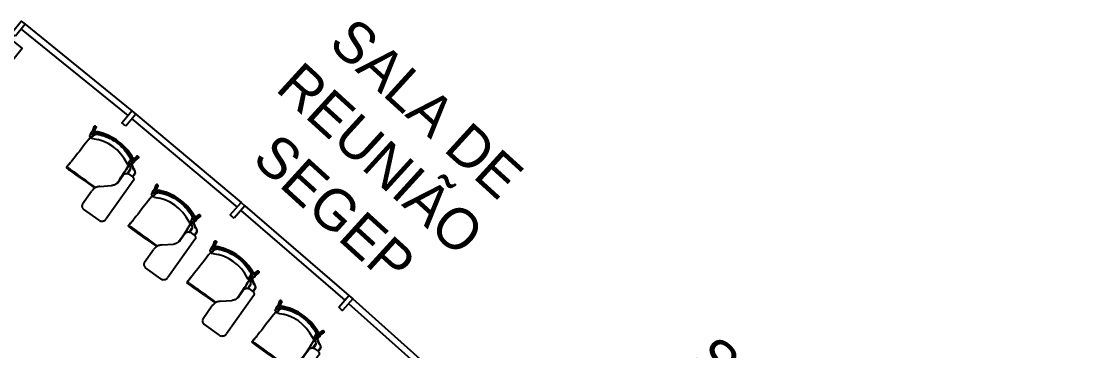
# Model space of a CAD drawing. Header units: millimetres. Extents: x 0 to 86.4, y -30.6 to 19.1.
# Drawn here: x 71.65 to 81.92, y -5.24 to -2.02 of the extents above; entities that cross this region are included whole.
import ezdxf

# ---------------------------------------------------------------- set-up
doc = ezdxf.new("R2010")
doc.units = ezdxf.units.MM
for name, color, linetype in [('AR-ESQ', 2, 'Continuous'), ('AR-MOB', 2, 'Continuous'), ('AR-PAR-ALV', 5, 'Continuous'), ('AR-TXT', 2, 'Continuous')]:
    doc.layers.add(name, color=color, linetype=linetype)
doc.styles.add('1-125', font='stylu.ttf', dxfattribs={"height": 0.2})

# ---------------------------------------------------------------- blocks, each defined once
blk = doc.blocks.new('CADEIRA UNI')
at = {"color": 253}
for p, q in [((71.999, -7.638), (72.001, -7.633)), ((71.999, -7.636), (72, -7.634)), ((72, -7.634), (71.999, -7.635)), ((71.999, -7.638), (72, -7.634)), ((72, -7.634), (71.999, -7.638)), ((71.999, -7.635), (71.999, -7.636)), ((71.999, -7.638), (71.999, -7.636)), ((71.999, -7.637), (71.999, -7.638)), ((71.999, -7.638), (71.999, -7.638)), ((71.999, -7.638), (71.999, -7.639)), ((71.999, -7.638), (71.999, -7.638)), ((71.999, -7.638), (71.999, -7.638)), ((71.999, -7.638), (71.999, -7.638)), ((71.999, -7.638), (72, -7.642)), ((71.999, -7.638), (71.999, -7.638)), ((71.999, -7.638), (71.999, -7.638)), ((71.999, -7.638), (71.999, -7.638)), ((72, -7.641), (71.999, -7.638)), ((71.999, -7.638), (71.999, -7.638)), ((72, -7.642), (71.999, -7.638)), ((71.999, -7.638), (71.999, -7.638)), ((71.999, -7.638), (72, -7.641)), ((71.999, -7.638), (71.999, -7.64)), ((71.999, -7.638), (71.999, -7.638)), ((72, -7.642), (71.999, -7.64)), ((71.999, -7.64), (71.999, -7.641)), ((71.999, -7.641), (72, -7.642)), ((72.002, -7.631), (72, -7.634)), ((72, -7.634), (72.002, -7.631)), ((72, -7.634), (72.001, -7.632)), ((72, -7.633), (72, -7.634)), ((72, -7.634), (72, -7.634)), ((72, -7.641), (72.001, -7.644)), ((72, -7.642), (72, -7.643)), ((72, -7.642), (72.001, -7.644)), ((72.001, -7.644), (72, -7.642)), ((72, -7.642), (72.001, -7.644)), ((72.001, -7.633), (72.002, -7.63)), ((72.001, -7.631), (72.001, -7.632)), ((72.001, -7.632), (72.002, -7.631)), ((72.004, -7.637), (72.001, -7.633)), ((72.001, -7.644), (72.001, -7.644)), ((72.001, -7.644), (72.001, -7.644)), ((72.001, -7.644), (72.001, -7.644)), ((72.001, -7.644), (72.001, -7.645)), ((72.012, -7.687), (72.001, -7.645)), ((72.002, -7.63), (72.005, -7.628)), ((72.005, -7.628), (72.002, -7.63)), ((72.002, -7.63), (72.004, -7.629)), ((72.002, -7.63), (72.002, -7.63)), ((72.002, -7.63), (72.002, -7.63)), ((72.002, -7.63), (72.002, -7.63)), ((72.002, -7.63), (72.002, -7.63)), ((72.002, -7.63), (72.002, -7.63)), ((72.002, -7.63), (72.002, -7.63)), ((72.002, -7.63), (72.002, -7.63)), ((72.002, -7.63), (72.002, -7.63)), ((72.002, -7.63), (72.002, -7.63)), ((72.002, -7.631), (72.002, -7.63)), ((72.002, -7.63), (72.002, -7.63)), ((72.002, -7.631), (72.002, -7.63)), ((72.002, -7.63), (72.002, -7.63)), ((72.002, -7.63), (72.002, -7.63)), ((72.002, -7.63), (72.002, -7.63)), ((72.004, -7.629), (72.003, -7.629)), ((72.004, -7.629), (72.006, -7.628)), ((72.005, -7.628), (72.004, -7.629)), ((72.005, -7.628), (72.004, -7.637)), ((72.004, -7.637), (72.015, -7.682)), ((72.005, -7.628), (72.01, -7.627)), ((72.006, -7.628), (72.005, -7.628)), ((72.006, -7.628), (72.005, -7.628)), ((72.006, -7.628), (72.008, -7.627)), ((72.007, -7.627), (72.006, -7.628)), ((72.01, -7.627), (72.006, -7.628)), ((72.006, -7.628), (72.006, -7.628)), ((72.008, -7.627), (72.007, -7.627)), ((72.008, -7.627), (72.01, -7.627)), ((72.009, -7.627), (72.008, -7.627)), ((72.01, -7.627), (72.01, -7.627)), ((72.01, -7.627), (72.01, -7.627)), ((72.01, -7.627), (72.01, -7.627)), ((72.01, -7.627), (72.01, -7.627)), ((72.01, -7.627), (72.01, -7.627)), ((72.01, -7.627), (72.01, -7.627)), ((72.01, -7.627), (72.012, -7.634)), ((72.011, -7.627), (72.01, -7.627)), ((72.011, -7.627), (72.012, -7.627)), ((72.012, -7.627), (72.011, -7.627)), ((72.011, -7.627), (72.012, -7.627)), ((72.013, -7.627), (72.012, -7.627)), ((72.012, -7.627), (72.012, -7.627)), ((72.012, -7.627), (72.014, -7.628)), ((72.012, -7.627), (72.014, -7.628)), ((72.015, -7.628), (72.012, -7.627)), ((72.012, -7.634), (72.022, -7.671)), ((72.014, -7.628), (72.013, -7.627)), ((72.014, -7.628), (72.014, -7.628)), ((72.014, -7.628), (72.014, -7.628)), ((72.014, -7.628), (72.014, -7.628)), ((72.014, -7.628), (72.014, -7.628)), ((72.015, -7.628), (72.015, -7.628)), ((72.015, -7.628), (72.014, -7.628)), ((72.016, -7.628), (72.015, -7.628)), ((72.016, -7.628), (72.018, -7.63)), ((72.02, -7.637), (72.016, -7.628)), ((72.017, -7.63), (72.016, -7.628)), ((72.017, -7.629), (72.016, -7.628)), ((72.017, -7.63), (72.017, -7.629)), ((72.017, -7.629), (72.02, -7.635)), ((72.017, -7.63), (72.018, -7.63)), ((72.02, -7.636), (72.018, -7.63)), ((72.018, -7.63), (72.02, -7.635)), ((72.018, -7.63), (72.02, -7.636)), ((72.018, -7.63), (72.02, -7.633)), ((72.02, -7.633), (72.018, -7.63)), ((72.018, -7.63), (72.018, -7.63)), ((72.018, -7.63), (72.018, -7.63)), ((72.021, -7.638), (72.02, -7.633)), ((72.02, -7.635), (72.02, -7.636)), ((72.02, -7.636), (72.02, -7.636)), ((72.02, -7.636), (72.021, -7.638)), ((72.02, -7.637), (72.029, -7.673)), ((72.03, -7.672), (72.021, -7.638)), ((72.496, -7.672), (72.505, -7.638)), ((72.498, -7.673), (72.507, -7.637)), ((72.504, -7.676), (72.514, -7.634)), ((72.506, -7.633), (72.505, -7.638)), ((72.505, -7.638), (72.506, -7.636)), ((72.509, -7.63), (72.506, -7.636)), ((72.506, -7.636), (72.509, -7.63)), ((72.506, -7.633), (72.509, -7.63)), ((72.509, -7.63), (72.506, -7.633)), ((72.506, -7.636), (72.507, -7.635)), ((72.506, -7.636), (72.506, -7.636)), ((72.511, -7.628), (72.507, -7.637)), ((72.507, -7.635), (72.51, -7.629)), ((72.507, -7.635), (72.509, -7.63)), ((72.509, -7.63), (72.511, -7.628)), ((72.511, -7.628), (72.509, -7.63)), ((72.51, -7.629), (72.509, -7.63)), ((72.509, -7.63), (72.509, -7.63)), ((72.509, -7.63), (72.509, -7.63)), ((72.509, -7.63), (72.509, -7.63)), ((72.51, -7.629), (72.511, -7.628)), ((72.512, -7.628), (72.511, -7.628)), ((72.511, -7.681), (72.522, -7.637)), ((72.513, -7.627), (72.512, -7.628)), ((72.512, -7.628), (72.514, -7.627)), ((72.512, -7.628), (72.514, -7.627)), ((72.514, -7.627), (72.512, -7.628)), ((72.512, -7.628), (72.512, -7.628)), ((72.512, -7.628), (72.512, -7.628)), ((72.512, -7.628), (72.512, -7.628)), ((72.512, -7.628), (72.512, -7.628)), ((72.512, -7.628), (72.512, -7.628)), ((72.512, -7.628), (72.512, -7.628)), ((72.514, -7.627), (72.513, -7.627)), ((72.514, -7.627), (72.514, -7.627)), ((72.514, -7.634), (72.516, -7.627)), ((72.515, -7.627), (72.514, -7.627)), ((72.514, -7.627), (72.516, -7.627)), ((72.516, -7.627), (72.514, -7.627)), ((72.526, -7.645), (72.515, -7.686)), ((72.517, -7.627), (72.516, -7.627)), ((72.516, -7.627), (72.516, -7.627)), ((72.516, -7.627), (72.516, -7.627)), ((72.516, -7.627), (72.516, -7.627)), ((72.517, -7.627), (72.519, -7.627)), ((72.517, -7.627), (72.517, -7.627)), ((72.517, -7.627), (72.521, -7.628)), ((72.517, -7.627), (72.522, -7.628)), ((72.519, -7.627), (72.518, -7.627)), ((72.52, -7.627), (72.519, -7.627)), ((72.519, -7.627), (72.521, -7.628)), ((72.521, -7.628), (72.52, -7.627)), ((72.522, -7.628), (72.521, -7.628)), ((72.521, -7.628), (72.523, -7.629)), ((72.521, -7.628), (72.521, -7.628)), ((72.522, -7.628), (72.521, -7.628)), ((72.523, -7.629), (72.522, -7.628)), ((72.522, -7.628), (72.524, -7.63)), ((72.522, -7.637), (72.522, -7.628)), ((72.524, -7.63), (72.522, -7.628)), ((72.526, -7.633), (72.522, -7.637)), ((72.524, -7.629), (72.523, -7.629)), ((72.523, -7.629), (72.524, -7.63)), ((72.524, -7.63), (72.525, -7.63)), ((72.524, -7.63), (72.525, -7.63)), ((72.524, -7.63), (72.526, -7.633)), ((72.524, -7.63), (72.524, -7.63)), ((72.524, -7.63), (72.525, -7.63)), ((72.524, -7.63), (72.524, -7.63)), ((72.525, -7.63), (72.525, -7.63)), ((72.525, -7.63), (72.525, -7.63)), ((72.525, -7.63), (72.525, -7.63)), ((72.525, -7.63), (72.525, -7.631)), ((72.525, -7.63), (72.525, -7.631)), ((72.525, -7.63), (72.525, -7.63)), ((72.525, -7.63), (72.525, -7.63)), ((72.526, -7.632), (72.525, -7.631)), ((72.527, -7.634), (72.525, -7.631)), ((72.527, -7.634), (72.525, -7.631)), ((72.525, -7.631), (72.526, -7.632)), ((72.527, -7.634), (72.526, -7.632)), ((72.527, -7.634), (72.526, -7.633)), ((72.526, -7.633), (72.527, -7.638)), ((72.527, -7.638), (72.526, -7.641)), ((72.526, -7.641), (72.527, -7.638)), ((72.526, -7.644), (72.526, -7.641)), ((72.526, -7.644), (72.527, -7.642)), ((72.526, -7.643), (72.527, -7.642)), ((72.527, -7.642), (72.526, -7.644)), ((72.526, -7.644), (72.527, -7.642)), ((72.526, -7.644), (72.526, -7.644)), ((72.526, -7.644), (72.526, -7.644)), ((72.526, -7.644), (72.526, -7.644)), ((72.526, -7.644), (72.526, -7.645)), ((72.527, -7.634), (72.527, -7.634)), ((72.527, -7.635), (72.527, -7.634)), ((72.527, -7.634), (72.527, -7.636)), ((72.527, -7.634), (72.528, -7.638)), ((72.527, -7.634), (72.528, -7.638)), ((72.527, -7.636), (72.527, -7.635)), ((72.528, -7.638), (72.527, -7.636)), ((72.528, -7.638), (72.527, -7.642)), ((72.527, -7.638), (72.527, -7.638)), ((72.528, -7.638), (72.527, -7.642)), ((72.528, -7.638), (72.527, -7.64)), ((72.527, -7.638), (72.528, -7.638)), ((72.527, -7.641), (72.527, -7.64)), ((72.527, -7.64), (72.527, -7.642)), ((72.527, -7.642), (72.527, -7.641)), ((72.527, -7.642), (72.527, -7.642)), ((72.528, -7.638), (72.528, -7.637)), ((72.528, -7.639), (72.528, -7.638)), ((72.528, -7.638), (72.528, -7.638)), ((72.528, -7.638), (72.528, -7.638)), ((72.528, -7.638), (72.528, -7.638)), ((72.528, -7.638), (72.528, -7.638)), ((72.528, -7.638), (72.528, -7.638))]:
    blk.add_line(p, q, dxfattribs=at)
at = {"color": 1}
for p, q in [((72.011, -7.688), (72.009, -7.695)), ((72.009, -7.695), (72.01, -7.697)), ((72.01, -7.697), (72.01, -7.701)), ((72.012, -7.687), (72.011, -7.688)), ((72.011, -7.688), (72.011, -7.691)), ((72.011, -7.691), (72.012, -7.695)), ((72.015, -7.682), (72.012, -7.687)), ((72.012, -7.695), (72.012, -7.698)), ((72.012, -7.698), (72.013, -7.701)), ((72.016, -7.681), (72.015, -7.682)), ((72.015, -7.682), (72.015, -7.682)), ((72.021, -7.677), (72.016, -7.681)), ((72.022, -7.676), (72.021, -7.677)), ((72.022, -7.671), (72.023, -7.676)), ((72.023, -7.676), (72.022, -7.676)), ((72.027, -7.674), (72.023, -7.676)), ((72.029, -7.673), (72.027, -7.674)), ((72.029, -7.701), (72.027, -7.702)), ((72.029, -7.673), (72.03, -7.672)), ((72.031, -7.7), (72.029, -7.701)), ((72.034, -7.67), (72.03, -7.672)), ((72.032, -7.7), (72.031, -7.7)), ((72.032, -7.683), (72.034, -7.68)), ((72.032, -7.686), (72.032, -7.683)), ((72.032, -7.686), (72.033, -7.693)), ((72.033, -7.699), (72.032, -7.7)), ((72.033, -7.694), (72.033, -7.693)), ((72.033, -7.695), (72.033, -7.694)), ((72.034, -7.698), (72.033, -7.695)), ((72.034, -7.698), (72.033, -7.699)), ((72.041, -7.667), (72.034, -7.67)), ((72.034, -7.68), (72.038, -7.677)), ((72.034, -7.701), (72.034, -7.698)), ((72.034, -7.698), (72.034, -7.698)), ((72.034, -7.698), (72.034, -7.698)), ((72.035, -7.703), (72.034, -7.701)), ((72.038, -7.677), (72.045, -7.672)), ((72.038, -7.686), (72.05, -7.696)), ((72.048, -7.664), (72.041, -7.667)), ((72.043, -7.682), (72.052, -7.69)), ((72.045, -7.672), (72.055, -7.668)), ((72.054, -7.661), (72.048, -7.664)), ((72.051, -7.698), (72.05, -7.696)), ((72.052, -7.695), (72.051, -7.698)), ((72.051, -7.698), (72.051, -7.703)), ((72.053, -7.684), (72.052, -7.687)), ((72.052, -7.687), (72.052, -7.69)), ((72.052, -7.69), (72.052, -7.695)), ((72.053, -7.698), (72.052, -7.7)), ((72.052, -7.7), (72.052, -7.709)), ((72.055, -7.679), (72.053, -7.684)), ((72.055, -7.693), (72.053, -7.698)), ((72.054, -7.661), (72.059, -7.659)), ((72.06, -7.665), (72.055, -7.668)), ((72.06, -7.674), (72.055, -7.679)), ((72.06, -7.687), (72.055, -7.693)), ((72.059, -7.659), (72.106, -7.642)), ((72.072, -7.66), (72.06, -7.665)), ((72.067, -7.668), (72.06, -7.674)), ((72.067, -7.682), (72.06, -7.687)), ((72.075, -7.664), (72.067, -7.668)), ((72.075, -7.678), (72.067, -7.682)), ((72.084, -7.655), (72.072, -7.66)), ((72.097, -7.655), (72.075, -7.664)), ((72.097, -7.669), (72.075, -7.678)), ((72.096, -7.65), (72.084, -7.655)), ((72.109, -7.646), (72.096, -7.65)), ((72.12, -7.647), (72.097, -7.655)), ((72.12, -7.661), (72.097, -7.669)), ((72.106, -7.642), (72.122, -7.637)), ((72.121, -7.642), (72.109, -7.646)), ((72.143, -7.64), (72.12, -7.647)), ((72.143, -7.654), (72.12, -7.661)), ((72.134, -7.638), (72.121, -7.642)), ((72.122, -7.637), (72.158, -7.628)), ((72.146, -7.635), (72.134, -7.638)), ((72.166, -7.634), (72.143, -7.64)), ((72.166, -7.648), (72.143, -7.654)), ((72.159, -7.632), (72.146, -7.635)), ((72.158, -7.628), (72.211, -7.62)), ((72.172, -7.63), (72.159, -7.632)), ((72.159, -7.704), (72.213, -7.693)), ((72.191, -7.63), (72.166, -7.634)), ((72.191, -7.643), (72.166, -7.648)), ((72.185, -7.627), (72.172, -7.63)), ((72.198, -7.625), (72.185, -7.627)), ((72.216, -7.626), (72.191, -7.63)), ((72.216, -7.64), (72.191, -7.643)), ((72.211, -7.624), (72.198, -7.625)), ((72.211, -7.62), (72.252, -7.618)), ((72.224, -7.623), (72.211, -7.624)), ((72.213, -7.693), (72.266, -7.69)), ((72.24, -7.625), (72.216, -7.626)), ((72.24, -7.638), (72.216, -7.64)), ((72.237, -7.622), (72.224, -7.623)), ((72.25, -7.621), (72.237, -7.622)), ((72.265, -7.624), (72.24, -7.625)), ((72.265, -7.638), (72.24, -7.638)), ((72.263, -7.621), (72.25, -7.621)), ((72.252, -7.618), (72.263, -7.618)), ((72.263, -7.618), (72.275, -7.618)), ((72.277, -7.621), (72.263, -7.621)), ((72.287, -7.625), (72.265, -7.624)), ((72.287, -7.638), (72.265, -7.638)), ((72.266, -7.69), (72.319, -7.693)), ((72.275, -7.618), (72.316, -7.62)), ((72.276, -7.621), (72.276, -7.62)), ((72.276, -7.62), (72.276, -7.621)), ((72.276, -7.621), (72.276, -7.621)), ((72.29, -7.622), (72.277, -7.621)), ((72.309, -7.626), (72.287, -7.625)), ((72.309, -7.64), (72.287, -7.638)), ((72.303, -7.623), (72.29, -7.622)), ((72.316, -7.624), (72.303, -7.623)), ((72.331, -7.628), (72.309, -7.626)), ((72.331, -7.642), (72.309, -7.64)), ((72.316, -7.62), (72.369, -7.628)), ((72.329, -7.625), (72.316, -7.624)), ((72.319, -7.693), (72.374, -7.704)), ((72.342, -7.627), (72.329, -7.625)), ((72.352, -7.632), (72.331, -7.628)), ((72.352, -7.645), (72.331, -7.642)), ((72.355, -7.63), (72.342, -7.627)), ((72.373, -7.636), (72.352, -7.632)), ((72.373, -7.65), (72.352, -7.645)), ((72.368, -7.632), (72.355, -7.63)), ((72.381, -7.635), (72.368, -7.632)), ((72.369, -7.628), (72.405, -7.637)), ((72.394, -7.641), (72.373, -7.636)), ((72.394, -7.655), (72.373, -7.65)), ((72.393, -7.638), (72.381, -7.635)), ((72.406, -7.642), (72.393, -7.638)), ((72.414, -7.648), (72.394, -7.641)), ((72.414, -7.662), (72.394, -7.655)), ((72.405, -7.637), (72.421, -7.642)), ((72.418, -7.646), (72.406, -7.642)), ((72.434, -7.655), (72.414, -7.648)), ((72.434, -7.669), (72.414, -7.662)), ((72.431, -7.65), (72.418, -7.646)), ((72.421, -7.642), (72.468, -7.659)), ((72.443, -7.655), (72.431, -7.65)), ((72.44, -7.658), (72.434, -7.655)), ((72.44, -7.671), (72.434, -7.669)), ((72.447, -7.66), (72.44, -7.658)), ((72.447, -7.674), (72.44, -7.671)), ((72.455, -7.66), (72.443, -7.655)), ((72.455, -7.664), (72.447, -7.66)), ((72.455, -7.678), (72.447, -7.674)), ((72.467, -7.665), (72.455, -7.66)), ((72.464, -7.669), (72.455, -7.664)), ((72.455, -7.664), (72.455, -7.664)), ((72.455, -7.677), (72.455, -7.664)), ((72.464, -7.682), (72.455, -7.677)), ((72.455, -7.677), (72.455, -7.678)), ((72.455, -7.678), (72.455, -7.678)), ((72.455, -7.678), (72.455, -7.678)), ((72.455, -7.678), (72.455, -7.678)), ((72.471, -7.675), (72.464, -7.669)), ((72.471, -7.688), (72.464, -7.682)), ((72.472, -7.668), (72.467, -7.665)), ((72.468, -7.659), (72.473, -7.661)), ((72.476, -7.681), (72.471, -7.675)), ((72.476, -7.694), (72.471, -7.688)), ((72.472, -7.668), (72.482, -7.672)), ((72.479, -7.664), (72.473, -7.661)), ((72.478, -7.686), (72.476, -7.681)), ((72.476, -7.694), (72.476, -7.681)), ((72.478, -7.7), (72.476, -7.694)), ((72.484, -7.682), (72.478, -7.687)), ((72.478, -7.687), (72.478, -7.686)), ((72.479, -7.69), (72.478, -7.687)), ((72.479, -7.704), (72.478, -7.7)), ((72.486, -7.667), (72.479, -7.664)), ((72.489, -7.686), (72.479, -7.695)), ((72.479, -7.695), (72.479, -7.69)), ((72.48, -7.704), (72.479, -7.695)), ((72.482, -7.672), (72.489, -7.677)), ((72.493, -7.67), (72.486, -7.667)), ((72.489, -7.677), (72.493, -7.68)), ((72.493, -7.701), (72.492, -7.703)), ((72.496, -7.672), (72.493, -7.67)), ((72.493, -7.68), (72.495, -7.683)), ((72.494, -7.695), (72.493, -7.698)), ((72.494, -7.699), (72.493, -7.698)), ((72.493, -7.698), (72.493, -7.701)), ((72.493, -7.698), (72.493, -7.698)), ((72.493, -7.698), (72.493, -7.698)), ((72.494, -7.689), (72.495, -7.684)), ((72.494, -7.689), (72.494, -7.693)), ((72.494, -7.693), (72.494, -7.694)), ((72.494, -7.694), (72.494, -7.695)), ((72.495, -7.7), (72.494, -7.699)), ((72.495, -7.683), (72.495, -7.684)), ((72.496, -7.7), (72.495, -7.7)), ((72.498, -7.673), (72.496, -7.672)), ((72.498, -7.701), (72.496, -7.7)), ((72.5, -7.674), (72.498, -7.673)), ((72.5, -7.702), (72.498, -7.701)), ((72.504, -7.676), (72.5, -7.674)), ((72.505, -7.676), (72.504, -7.676)), ((72.506, -7.677), (72.505, -7.676)), ((72.511, -7.681), (72.506, -7.677)), ((72.512, -7.682), (72.511, -7.681)), ((72.511, -7.681), (72.511, -7.681)), ((72.515, -7.686), (72.512, -7.682)), ((72.514, -7.701), (72.515, -7.698)), ((72.516, -7.688), (72.515, -7.686)), ((72.515, -7.695), (72.516, -7.691)), ((72.515, -7.698), (72.515, -7.695)), ((72.518, -7.695), (72.516, -7.688)), ((72.516, -7.691), (72.516, -7.688)), ((72.517, -7.697), (72.518, -7.695)), ((72.517, -7.701), (72.517, -7.697)), ((71.937, -7.778), (71.938, -7.774)), ((71.94, -7.774), (71.937, -7.778)), ((71.937, -7.778), (71.938, -7.779)), ((71.937, -7.82), (71.937, -7.778)), ((71.937, -7.82), (71.937, -7.778)), ((71.937, -7.82), (71.938, -7.779)), ((71.938, -7.774), (71.94, -7.77)), ((71.938, -7.779), (71.94, -7.774)), ((71.94, -7.779), (71.939, -7.819)), ((71.94, -7.77), (71.943, -7.767)), ((71.94, -7.774), (71.942, -7.771)), ((71.942, -7.775), (71.94, -7.779)), ((71.942, -7.771), (71.945, -7.764)), ((71.942, -7.771), (71.945, -7.767)), ((71.944, -7.771), (71.942, -7.775)), ((71.943, -7.767), (71.945, -7.764)), ((71.947, -7.767), (71.944, -7.771)), ((71.945, -7.764), (71.949, -7.761)), ((71.945, -7.767), (71.948, -7.764)), ((71.95, -7.764), (71.947, -7.767)), ((71.948, -7.764), (71.952, -7.761)), ((71.949, -7.761), (71.953, -7.759)), ((71.954, -7.761), (71.95, -7.764)), ((71.952, -7.761), (71.956, -7.759)), ((71.953, -7.759), (71.957, -7.757)), ((71.958, -7.759), (71.954, -7.761)), ((71.956, -7.759), (71.96, -7.756)), ((71.957, -7.757), (71.96, -7.755)), ((71.963, -7.756), (71.958, -7.759)), ((71.96, -7.755), (71.964, -7.753)), ((71.96, -7.756), (71.965, -7.754)), ((71.967, -7.754), (71.963, -7.756)), ((71.964, -7.753), (71.968, -7.751)), ((71.965, -7.754), (71.969, -7.752)), ((71.972, -7.752), (71.967, -7.754)), ((71.967, -7.759), (71.971, -7.757)), ((71.976, -7.747), (71.968, -7.751)), ((71.969, -7.752), (71.974, -7.749)), ((71.971, -7.757), (71.975, -7.755)), ((71.976, -7.749), (71.972, -7.752)), ((71.974, -7.749), (71.978, -7.747)), ((71.975, -7.755), (71.979, -7.752)), ((71.976, -7.747), (71.98, -7.745)), ((71.981, -7.747), (71.976, -7.749)), ((71.979, -7.752), (71.983, -7.75)), ((71.98, -7.745), (71.983, -7.742)), ((71.985, -7.744), (71.981, -7.747)), ((71.983, -7.742), (71.987, -7.74)), ((71.983, -7.75), (71.986, -7.748)), ((71.989, -7.742), (71.985, -7.744)), ((71.986, -7.748), (71.99, -7.745)), ((71.987, -7.74), (71.991, -7.738)), ((71.994, -7.739), (71.989, -7.742)), ((71.99, -7.745), (71.994, -7.742)), ((71.991, -7.738), (71.996, -7.734)), ((71.998, -7.736), (71.994, -7.739)), ((71.994, -7.742), (71.998, -7.739)), ((71.996, -7.782), (71.994, -7.821)), ((71.996, -7.734), (72.001, -7.731)), ((71.998, -7.775), (71.996, -7.782)), ((72.003, -7.733), (71.998, -7.736)), ((71.998, -7.739), (72.002, -7.736)), ((72, -7.772), (71.998, -7.775)), ((72, -7.783), (71.998, -7.822)), ((72.012, -7.758), (72, -7.772)), ((72, -7.772), (72, -7.783)), ((72.001, -7.731), (72.006, -7.728)), ((72.002, -7.736), (72.006, -7.734)), ((72.008, -7.729), (72.003, -7.733)), ((72.006, -7.728), (72.013, -7.724)), ((72.014, -7.725), (72.008, -7.729)), ((72.01, -7.701), (72.011, -7.702)), ((72.011, -7.702), (72.011, -7.704)), ((72.011, -7.704), (72.011, -7.705)), ((72.011, -7.705), (72.012, -7.708)), ((72.011, -7.73), (72.017, -7.726)), ((72.012, -7.711), (72.012, -7.708)), ((72.012, -7.711), (72.013, -7.716)), ((72.03, -7.746), (72.012, -7.758)), ((72.013, -7.705), (72.013, -7.701)), ((72.013, -7.705), (72.014, -7.708)), ((72.014, -7.717), (72.013, -7.716)), ((72.013, -7.724), (72.021, -7.719)), ((72.013, -7.724), (72.015, -7.723)), ((72.014, -7.708), (72.015, -7.711)), ((72.015, -7.716), (72.014, -7.717)), ((72.014, -7.718), (72.014, -7.717)), ((72.014, -7.717), (72.014, -7.719)), ((72.014, -7.718), (72.014, -7.719)), ((72.014, -7.718), (72.014, -7.718)), ((72.014, -7.719), (72.014, -7.72)), ((72.014, -7.719), (72.014, -7.719)), ((72.014, -7.72), (72.014, -7.719)), ((72.014, -7.72), (72.015, -7.723)), ((72.014, -7.722), (72.014, -7.72)), ((72.014, -7.72), (72.014, -7.722)), ((72.019, -7.721), (72.014, -7.725)), ((72.014, -7.722), (72.014, -7.722)), ((72.014, -7.722), (72.014, -7.722)), ((72.015, -7.722), (72.014, -7.722)), ((72.016, -7.714), (72.015, -7.716)), ((72.015, -7.723), (72.019, -7.72)), ((72.015, -7.722), (72.015, -7.723)), ((72.015, -7.723), (72.015, -7.723)), ((72.015, -7.723), (72.015, -7.723)), ((72.017, -7.711), (72.016, -7.713)), ((72.016, -7.713), (72.016, -7.714)), ((72.018, -7.71), (72.017, -7.711)), ((72.017, -7.726), (72.022, -7.722)), ((72.019, -7.709), (72.018, -7.71)), ((72.018, -7.74), (72.026, -7.718)), ((72.019, -7.709), (72.02, -7.708)), ((72.019, -7.72), (72.025, -7.716)), ((72.024, -7.717), (72.019, -7.721)), ((72.019, -7.72), (72.02, -7.719)), ((72.02, -7.708), (72.021, -7.707)), ((72.02, -7.742), (72.021, -7.741)), ((72.022, -7.706), (72.021, -7.707)), ((72.021, -7.741), (72.022, -7.74)), ((72.024, -7.704), (72.022, -7.706)), ((72.022, -7.722), (72.026, -7.718)), ((72.022, -7.74), (72.024, -7.74)), ((72.025, -7.703), (72.024, -7.704)), ((72.028, -7.714), (72.024, -7.717)), ((72.024, -7.74), (72.025, -7.739)), ((72.027, -7.702), (72.025, -7.703)), ((72.025, -7.739), (72.027, -7.738)), ((72.027, -7.702), (72.027, -7.702)), ((72.027, -7.738), (72.042, -7.728)), ((72.032, -7.711), (72.028, -7.714)), ((72.03, -7.799), (72.029, -7.825)), ((72.035, -7.742), (72.03, -7.746)), ((72.032, -7.773), (72.03, -7.799)), ((72.03, -7.805), (72.032, -7.777)), ((72.034, -7.709), (72.032, -7.711)), ((72.034, -7.747), (72.032, -7.773)), ((72.032, -7.777), (72.035, -7.75)), ((72.034, -7.705), (72.036, -7.707)), ((72.034, -7.705), (72.035, -7.707)), ((72.035, -7.707), (72.034, -7.709)), ((72.035, -7.742), (72.034, -7.747)), ((72.036, -7.705), (72.035, -7.703)), ((72.035, -7.75), (72.036, -7.742)), ((72.035, -7.742), (72.035, -7.742)), ((72.036, -7.742), (72.035, -7.742)), ((72.036, -7.707), (72.036, -7.705)), ((72.04, -7.739), (72.036, -7.742)), ((72.041, -7.738), (72.04, -7.739)), ((72.044, -7.736), (72.041, -7.738)), ((72.041, -7.738), (72.041, -7.739)), ((72.041, -7.742), (72.041, -7.739)), ((72.042, -7.744), (72.041, -7.742)), ((72.042, -7.728), (72.042, -7.727)), ((72.042, -7.727), (72.042, -7.727)), ((72.042, -7.727), (72.042, -7.727)), ((72.042, -7.727), (72.043, -7.727)), ((72.043, -7.747), (72.042, -7.744)), ((72.043, -7.727), (72.046, -7.725)), ((72.044, -7.748), (72.043, -7.747)), ((72.044, -7.735), (72.044, -7.735)), ((72.045, -7.736), (72.044, -7.735)), ((72.045, -7.75), (72.044, -7.748)), ((72.047, -7.733), (72.045, -7.736)), ((72.045, -7.75), (72.057, -7.743)), ((72.047, -7.747), (72.045, -7.75)), ((72.046, -7.725), (72.047, -7.724)), ((72.047, -7.724), (72.049, -7.722)), ((72.048, -7.727), (72.047, -7.733)), ((72.047, -7.733), (72.047, -7.733)), ((72.048, -7.741), (72.047, -7.747)), ((72.048, -7.709), (72.048, -7.708)), ((72.048, -7.709), (72.048, -7.709)), ((72.049, -7.712), (72.048, -7.709)), ((72.049, -7.722), (72.048, -7.727)), ((72.049, -7.731), (72.048, -7.741)), ((72.05, -7.71), (72.049, -7.715)), ((72.049, -7.714), (72.049, -7.712)), ((72.049, -7.714), (72.049, -7.714)), ((72.049, -7.714), (72.049, -7.714)), ((72.049, -7.715), (72.049, -7.714)), ((72.049, -7.715), (72.049, -7.715)), ((72.049, -7.715), (72.049, -7.717)), ((72.049, -7.717), (72.049, -7.722)), ((72.049, -7.722), (72.049, -7.722)), ((72.049, -7.722), (72.049, -7.722)), ((72.05, -7.724), (72.049, -7.731)), ((72.051, -7.703), (72.05, -7.71)), ((72.051, -7.717), (72.05, -7.724)), ((72.052, -7.709), (72.051, -7.717)), ((72.057, -7.743), (72.107, -7.721)), ((72.107, -7.721), (72.159, -7.704)), ((72.374, -7.704), (72.425, -7.721)), ((72.473, -7.742), (72.425, -7.721)), ((72.473, -7.742), (72.486, -7.748)), ((72.48, -7.718), (72.479, -7.704)), ((72.481, -7.711), (72.48, -7.704)), ((72.481, -7.724), (72.48, -7.718)), ((72.482, -7.716), (72.481, -7.711)), ((72.482, -7.73), (72.481, -7.724)), ((72.489, -7.711), (72.482, -7.717)), ((72.482, -7.717), (72.482, -7.716)), ((72.483, -7.725), (72.482, -7.717)), ((72.483, -7.739), (72.482, -7.73)), ((72.484, -7.73), (72.483, -7.725)), ((72.484, -7.745), (72.483, -7.739)), ((72.484, -7.731), (72.484, -7.73)), ((72.486, -7.735), (72.484, -7.731)), ((72.486, -7.748), (72.484, -7.745)), ((72.487, -7.735), (72.486, -7.735)), ((72.487, -7.749), (72.486, -7.748)), ((72.488, -7.733), (72.487, -7.735)), ((72.488, -7.747), (72.487, -7.749)), ((72.489, -7.732), (72.488, -7.733)), ((72.489, -7.744), (72.488, -7.747)), ((72.489, -7.711), (72.492, -7.709)), ((72.49, -7.735), (72.489, -7.735)), ((72.49, -7.742), (72.489, -7.744)), ((72.49, -7.735), (72.49, -7.741)), ((72.494, -7.738), (72.49, -7.735)), ((72.49, -7.741), (72.49, -7.742)), ((72.492, -7.703), (72.491, -7.705)), ((72.492, -7.707), (72.491, -7.705)), ((72.492, -7.707), (72.493, -7.705)), ((72.493, -7.709), (72.492, -7.707)), ((72.492, -7.709), (72.493, -7.709)), ((72.493, -7.709), (72.493, -7.709)), ((72.493, -7.709), (72.494, -7.709)), ((72.493, -7.709), (72.493, -7.709)), ((72.497, -7.711), (72.494, -7.709)), ((72.494, -7.738), (72.496, -7.75)), ((72.498, -7.74), (72.494, -7.738)), ((72.496, -7.75), (72.498, -7.778)), ((72.498, -7.712), (72.497, -7.711)), ((72.504, -7.717), (72.498, -7.712)), ((72.498, -7.74), (72.498, -7.74)), ((72.5, -7.741), (72.498, -7.74)), ((72.498, -7.74), (72.498, -7.74)), ((72.498, -7.778), (72.5, -7.806)), ((72.5, -7.702), (72.5, -7.702)), ((72.502, -7.703), (72.5, -7.702)), ((72.501, -7.741), (72.5, -7.741)), ((72.501, -7.741), (72.503, -7.742)), ((72.501, -7.741), (72.501, -7.741)), ((72.503, -7.704), (72.502, -7.703)), ((72.505, -7.706), (72.503, -7.704)), ((72.503, -7.742), (72.504, -7.742)), ((72.507, -7.719), (72.504, -7.717)), ((72.506, -7.741), (72.504, -7.742)), ((72.506, -7.707), (72.505, -7.706)), ((72.506, -7.707), (72.507, -7.708)), ((72.506, -7.741), (72.506, -7.741)), ((72.506, -7.741), (72.506, -7.741)), ((72.508, -7.741), (72.506, -7.741)), ((72.507, -7.708), (72.508, -7.709)), ((72.507, -7.719), (72.507, -7.719)), ((72.507, -7.719), (72.507, -7.719)), ((72.508, -7.719), (72.507, -7.719)), ((72.507, -7.719), (72.508, -7.719)), ((72.509, -7.71), (72.508, -7.709)), ((72.508, -7.72), (72.508, -7.719)), ((72.509, -7.721), (72.508, -7.72)), ((72.508, -7.72), (72.509, -7.72)), ((72.51, -7.74), (72.508, -7.741)), ((72.508, -7.741), (72.508, -7.741)), ((72.51, -7.711), (72.509, -7.71)), ((72.509, -7.721), (72.509, -7.72)), ((72.509, -7.721), (72.509, -7.721)), ((72.509, -7.721), (72.51, -7.722)), ((72.51, -7.722), (72.509, -7.721)), ((72.509, -7.721), (72.509, -7.721)), ((72.509, -7.721), (72.509, -7.721)), ((72.511, -7.713), (72.51, -7.711)), ((72.51, -7.722), (72.51, -7.723)), ((72.511, -7.724), (72.51, -7.723)), ((72.511, -7.739), (72.51, -7.74)), ((72.51, -7.74), (72.51, -7.74)), ((72.51, -7.74), (72.51, -7.74)), ((72.51, -7.74), (72.51, -7.74)), ((72.51, -7.74), (72.51, -7.74)), ((72.51, -7.74), (72.51, -7.74)), ((72.511, -7.714), (72.511, -7.713)), ((72.512, -7.716), (72.511, -7.714)), ((72.511, -7.724), (72.511, -7.724)), ((72.512, -7.725), (72.511, -7.724)), ((72.511, -7.724), (72.511, -7.724)), ((72.512, -7.738), (72.511, -7.739)), ((72.511, -7.739), (72.511, -7.739)), ((72.511, -7.739), (72.511, -7.739)), ((72.512, -7.711), (72.513, -7.708)), ((72.513, -7.717), (72.512, -7.716)), ((72.512, -7.723), (72.513, -7.72)), ((72.512, -7.722), (72.512, -7.722)), ((72.512, -7.722), (72.513, -7.722)), ((72.512, -7.723), (72.512, -7.722)), ((72.512, -7.722), (72.512, -7.722)), ((72.512, -7.723), (72.512, -7.725)), ((72.512, -7.723), (72.512, -7.723)), ((72.512, -7.723), (72.512, -7.723)), ((72.512, -7.725), (72.512, -7.726)), ((72.512, -7.725), (72.512, -7.725)), ((72.513, -7.728), (72.512, -7.726)), ((72.512, -7.726), (72.512, -7.726)), ((72.512, -7.726), (72.512, -7.726)), ((72.512, -7.726), (72.512, -7.726)), ((72.513, -7.735), (72.512, -7.736)), ((72.512, -7.736), (72.512, -7.736)), ((72.512, -7.736), (72.512, -7.738)), ((72.512, -7.738), (72.512, -7.738)), ((72.513, -7.708), (72.514, -7.705)), ((72.513, -7.719), (72.514, -7.716)), ((72.513, -7.717), (72.513, -7.718)), ((72.513, -7.719), (72.513, -7.718)), ((72.513, -7.718), (72.513, -7.718)), ((72.513, -7.719), (72.513, -7.719)), ((72.513, -7.72), (72.513, -7.719)), ((72.513, -7.719), (72.513, -7.72)), ((72.513, -7.72), (72.513, -7.722)), ((72.513, -7.722), (72.513, -7.72)), ((72.513, -7.73), (72.513, -7.728)), ((72.513, -7.728), (72.513, -7.728)), ((72.513, -7.73), (72.513, -7.732)), ((72.513, -7.73), (72.513, -7.73)), ((72.513, -7.732), (72.513, -7.733)), ((72.513, -7.733), (72.513, -7.735)), ((72.513, -7.733), (72.513, -7.733)), ((72.513, -7.735), (72.513, -7.735)), ((72.514, -7.705), (72.514, -7.701)), ((72.514, -7.714), (72.515, -7.711)), ((72.514, -7.714), (72.514, -7.714)), ((72.514, -7.716), (72.514, -7.714)), ((72.515, -7.708), (72.516, -7.705)), ((72.515, -7.711), (72.515, -7.708)), ((72.516, -7.702), (72.517, -7.701)), ((72.516, -7.704), (72.516, -7.702)), ((72.516, -7.705), (72.516, -7.704)), ((72.027, -7.903), (72.026, -7.929)), ((72.029, -7.825), (72.027, -7.903)), ((72.027, -7.917), (72.028, -7.889)), ((72.028, -7.889), (72.029, -7.833)), ((72.029, -7.833), (72.03, -7.805)), ((72.5, -7.806), (72.501, -7.834)), ((72.501, -7.834), (72.503, -7.89)), ((72.503, -7.89), (72.504, -7.918)), ((72.026, -7.929), (72.024, -7.955)), ((72.024, -7.955), (72.024, -7.956)), ((72.025, -7.959), (72.026, -7.945)), ((72.026, -7.945), (72.027, -7.917)), ((72.504, -7.918), (72.505, -7.945)), ((72.505, -7.945), (72.506, -7.973)), ((72.506, -7.973), (72.508, -8.001)), ((72.508, -8.001), (72.509, -8.029)), ((72.476, -8.111), (72.463, -8.112)), ((72.49, -8.111), (72.476, -8.111)), ((72.49, -8.111), (72.503, -8.11)), ((72.509, -8.029), (72.51, -8.042)), ((72.512, -8.059), (72.51, -8.042)), ((72.51, -8.042), (72.511, -8.057)), ((72.511, -8.057), (72.514, -8.083)), ((72.514, -8.083), (72.512, -8.059)), ((72.514, -8.083), (72.516, -8.105)), ((72.516, -8.104), (72.514, -8.083)), ((72.517, -8.119), (72.516, -8.104)), ((72.516, -8.105), (72.517, -8.119)), ((72.17, -8.112), (72.251, -8.112)), ((72.3, -8.121), (72.174, -8.122)), ((72.251, -8.112), (72.284, -8.112)), ((72.318, -8.112), (72.284, -8.112)), ((72.3, -8.121), (72.399, -8.122)), ((72.318, -8.112), (72.384, -8.112)), ((72.401, -8.112), (72.384, -8.112)), ((72.399, -8.122), (72.43, -8.121)), ((72.416, -8.112), (72.401, -8.112)), ((72.432, -8.112), (72.416, -8.112)), ((72.43, -8.121), (72.461, -8.121)), ((72.447, -8.112), (72.432, -8.112)), ((72.463, -8.112), (72.447, -8.112)), ((72.461, -8.121), (72.472, -8.121)), ((72.472, -8.121), (72.489, -8.12)), ((72.488, -8.121), (72.472, -8.121)), ((72.517, -8.121), (72.488, -8.121)), ((72.517, -8.119), (72.517, -8.121))]:
    blk.add_line(p, q, dxfattribs=at)
at = {"color": 2}
for p, q in [((71.912, -7.841), (71.911, -7.845)), ((71.911, -7.845), (71.911, -7.849)), ((71.911, -7.849), (71.911, -8.304)), ((71.913, -7.838), (71.912, -7.841)), ((71.915, -7.834), (71.913, -7.838)), ((71.917, -7.831), (71.915, -7.834)), ((71.919, -7.828), (71.917, -7.831)), ((71.922, -7.826), (71.919, -7.828)), ((71.925, -7.823), (71.922, -7.826)), ((71.929, -7.822), (71.925, -7.823)), ((71.933, -7.82), (71.929, -7.822)), ((71.936, -7.82), (71.933, -7.82)), ((71.94, -7.819), (71.936, -7.82)), ((71.989, -7.819), (71.94, -7.819)), ((71.994, -7.82), (71.989, -7.819)), ((71.994, -7.821), (71.994, -7.82)), ((71.998, -7.822), (71.994, -7.821)), ((72.002, -7.824), (71.998, -7.822)), ((71.998, -7.822), (71.998, -7.822)), ((72.006, -7.826), (72.002, -7.824)), ((72.01, -7.829), (72.006, -7.826)), ((72.013, -7.833), (72.01, -7.829)), ((72.016, -7.837), (72.013, -7.833)), ((72.018, -7.841), (72.016, -7.837)), ((72.02, -7.845), (72.018, -7.841)), ((72.022, -7.849), (72.02, -7.845)), ((72.022, -7.854), (72.022, -7.849)), ((72.023, -7.859), (72.022, -7.854)), ((72.023, -7.938), (72.023, -7.859)), ((72.023, -7.938), (72.023, -7.945)), ((72.023, -7.945), (72.024, -7.952)), ((72.024, -7.952), (72.024, -7.956)), ((72.024, -7.956), (72.025, -7.958)), ((72.025, -7.958), (72.025, -7.959)), ((72.025, -7.959), (72.027, -7.965)), ((72.027, -7.965), (72.029, -7.971)), ((72.029, -7.971), (72.031, -7.977)), ((72.031, -7.977), (72.034, -7.983)), ((72.034, -7.983), (72.038, -7.988)), ((72.038, -7.988), (72.042, -7.994)), ((72.042, -7.994), (72.046, -7.999)), ((72.046, -7.999), (72.051, -8.004)), ((72.051, -8.004), (72.056, -8.008)), ((72.143, -8.08), (72.056, -8.008)), ((72.143, -8.08), (72.149, -8.085)), ((72.149, -8.085), (72.155, -8.091)), ((72.155, -8.091), (72.16, -8.097)), ((72.16, -8.097), (72.164, -8.103)), ((72.164, -8.103), (72.169, -8.11)), ((72.169, -8.11), (72.17, -8.112)), ((72.17, -8.112), (72.172, -8.117)), ((72.172, -8.117), (72.174, -8.122)), ((72.174, -8.122), (72.175, -8.125)), ((72.175, -8.125), (72.178, -8.132)), ((72.178, -8.132), (72.18, -8.14)), ((72.18, -8.14), (72.181, -8.148)), ((72.181, -8.148), (72.182, -8.156)), ((72.182, -8.156), (72.183, -8.164)), ((72.183, -8.315), (72.183, -8.164)), ((71.911, -8.31), (71.911, -8.304)), ((71.912, -8.317), (71.911, -8.31)), ((71.914, -8.323), (71.912, -8.317)), ((72.183, -8.315), (72.182, -8.32)), ((71.917, -8.329), (71.914, -8.323)), ((71.921, -8.334), (71.917, -8.329)), ((71.925, -8.339), (71.921, -8.334)), ((71.93, -8.343), (71.925, -8.339)), ((71.935, -8.347), (71.93, -8.343)), ((71.941, -8.35), (71.935, -8.347)), ((71.947, -8.352), (71.941, -8.35)), ((71.954, -8.353), (71.947, -8.352)), ((71.96, -8.353), (71.954, -8.353)), ((71.96, -8.353), (72.144, -8.353)), ((72.149, -8.353), (72.144, -8.353)), ((72.154, -8.352), (72.149, -8.353)), ((72.159, -8.35), (72.154, -8.352)), ((72.163, -8.348), (72.159, -8.35)), ((72.167, -8.345), (72.163, -8.348)), ((72.171, -8.342), (72.167, -8.345)), ((72.175, -8.338), (72.171, -8.342)), ((72.177, -8.334), (72.175, -8.338)), ((72.18, -8.329), (72.177, -8.334)), ((72.181, -8.325), (72.18, -8.329)), ((72.182, -8.32), (72.181, -8.325))]:
    blk.add_line(p, q, dxfattribs=at)

msp = doc.modelspace()

# ---------------------------------------------------------------- linework, layer by layer
at = {"layer": 'AR-ESQ'}
for points in [[(71.598, -2.17, 0.000138), (71.559, -2.139), (71.653, -2.022), (71.692, -2.053)], [(72.673, -3.044, 0.000138), (72.635, -3.012), (72.73, -2.897), (72.769, -2.929)], [(73.728, -3.943, 0.000138), (73.69, -3.91), (73.794, -3.788), (73.832, -3.821)], [(74.745, -4.809), (74.844, -4.696), (74.881, -4.729), (74.782, -4.842, 0.000138)]]:
    msp.add_lwpolyline(points, format="xyb", close=True, dxfattribs=at)
at = {"layer": 'AR-ESQ', "color": 1}
for points in [[(71.692, -2.053), (72.73, -2.897)], [(72.769, -2.929), (73.794, -3.788)], [(73.832, -3.821), (74.844, -4.696)], [(74.881, -4.729), (75.88, -5.62)]]:
    msp.add_lwpolyline(points, dxfattribs=at)
at = {"layer": 'AR-ESQ'}
for points in [[(71.654, -2.099), (72.692, -2.943)], [(72.73, -2.975), (73.755, -3.834)], [(73.793, -3.866), (74.805, -4.742)], [(74.841, -4.774), (75.84, -5.665)]]:
    msp.add_lwpolyline(points, dxfattribs=at)
at = {"layer": 'AR-PAR-ALV'}
msp.add_lwpolyline([(68.697, -5.996, -0.006786), (70.489, -7.476), (69.218, -8.968), (69.446, -9.162), (70.912, -7.442, 0.007676), (68.884, -5.762), (71.664, -2.287), (71.43, -2.1)], format="xyb", dxfattribs=at)

# ---------------------------------------------------------------- block references
at = {"layer": 'AR-MOB', "xscale": -0.9999999999999998, "rotation": 324.5981430094848}
for p in [(135.906, -38.84), (136.508, -39.41), (137.078, -39.959), (137.712, -40.54)]:
    msp.add_blockref('CADEIRA UNI', p, dxfattribs=at)

# ---------------------------------------------------------------- texts
at = {"layer": 'AR-TXT', "color": 2, "char_height": 0.2, "attachment_point": 5, "rotation": 317.6829, "style": '1-125'}
for s, insert in [('{\\H2x;SALA DE \\PREUNIÃO\\PSEGEP}', (75.152, -3.366)), ('{\\H2x;SALA DE REUNIÃO\\PGERAL}', (79.849, -7.086))]:
    msp.add_mtext(s, dxfattribs=dict(at, insert=insert))

doc.saveas('drawing.dxf')
